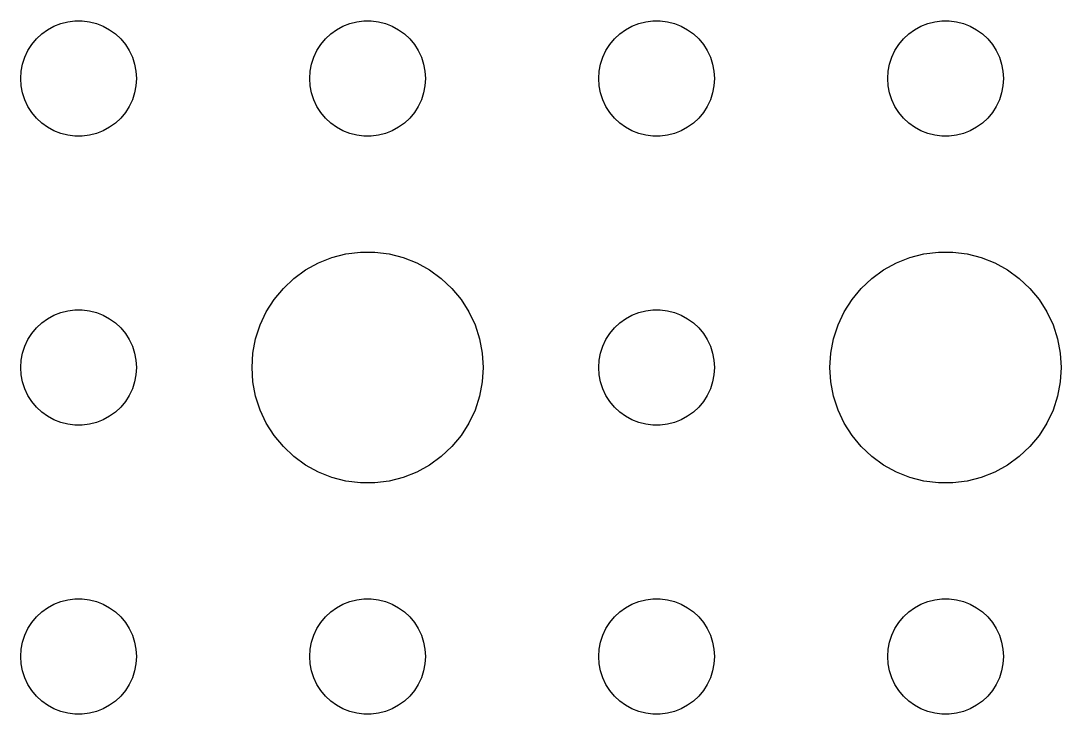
# Model space of a CAD drawing. Header units: metres. Extents: x -157 to 157, y -157 to 157.
# Drawn here: x -69 to -42, y 96 to 114 of the extents above; entities that cross this region are included whole.
import ezdxf

# ---------------------------------------------------------------- set-up
doc = ezdxf.new("R2010")
doc.units = ezdxf.units.M

msp = doc.modelspace()

# ---------------------------------------------------------------- linework, layer by layer
for p, q in [((-67.9635, 113.927), (-67.7811, 113.973)), ((-67.7811, 113.973), (-67.5942, 113.997)), ((-67.5942, 113.997), (-67.4058, 113.997)), ((-67.4058, 113.997), (-67.2189, 113.973)), ((-67.2189, 113.973), (-67.0365, 113.927)), ((-60.4635, 113.927), (-60.2811, 113.973)), ((-60.2811, 113.973), (-60.0942, 113.997)), ((-60.0942, 113.997), (-59.9058, 113.997)), ((-59.9058, 113.997), (-59.7189, 113.973)), ((-59.7189, 113.973), (-59.5365, 113.927)), ((-52.9635, 113.927), (-52.7811, 113.973)), ((-52.7811, 113.973), (-52.5942, 113.997)), ((-52.5942, 113.997), (-52.4058, 113.997)), ((-52.4058, 113.997), (-52.2189, 113.973)), ((-52.2189, 113.973), (-52.0365, 113.927)), ((-45.4635, 113.927), (-45.2811, 113.973)), ((-45.2811, 113.973), (-45.0942, 113.997)), ((-45.0942, 113.997), (-44.9058, 113.997)), ((-44.9058, 113.997), (-44.7189, 113.973)), ((-44.7189, 113.973), (-44.5365, 113.927)), ((-68.4561, 113.656), (-68.3037, 113.766)), ((-68.3037, 113.766), (-68.1387, 113.857)), ((-68.1387, 113.857), (-67.9635, 113.927)), ((-67.0365, 113.927), (-66.8613, 113.857)), ((-66.8613, 113.857), (-66.6963, 113.766)), ((-66.6963, 113.766), (-66.5439, 113.656)), ((-60.9561, 113.656), (-60.8037, 113.766)), ((-60.8037, 113.766), (-60.6387, 113.857)), ((-60.6387, 113.857), (-60.4635, 113.927)), ((-59.5365, 113.927), (-59.3613, 113.857)), ((-59.3613, 113.857), (-59.1963, 113.766)), ((-59.1963, 113.766), (-59.0439, 113.656)), ((-53.4561, 113.656), (-53.3037, 113.766)), ((-53.3037, 113.766), (-53.1387, 113.857)), ((-53.1387, 113.857), (-52.9635, 113.927)), ((-52.0365, 113.927), (-51.8613, 113.857)), ((-51.8613, 113.857), (-51.6963, 113.766)), ((-51.6963, 113.766), (-51.5439, 113.656)), ((-45.9561, 113.656), (-45.8037, 113.766)), ((-45.8037, 113.766), (-45.6387, 113.857)), ((-45.6387, 113.857), (-45.4635, 113.927)), ((-44.5365, 113.927), (-44.3613, 113.857)), ((-44.3613, 113.857), (-44.1963, 113.766)), ((-44.1963, 113.766), (-44.0439, 113.656)), ((-68.7135, 113.382), (-68.5934, 113.527)), ((-68.5934, 113.527), (-68.4561, 113.656)), ((-66.5439, 113.656), (-66.4065, 113.527)), ((-66.4065, 113.527), (-66.2865, 113.382)), ((-61.2135, 113.382), (-61.0934, 113.527)), ((-61.0934, 113.527), (-60.9561, 113.656)), ((-59.0439, 113.656), (-58.9065, 113.527)), ((-58.9065, 113.527), (-58.7865, 113.382)), ((-53.7135, 113.382), (-53.5934, 113.527)), ((-53.5934, 113.527), (-53.4561, 113.656)), ((-51.5439, 113.656), (-51.4065, 113.527)), ((-51.4065, 113.527), (-51.2865, 113.382)), ((-46.2135, 113.382), (-46.0934, 113.527)), ((-46.0934, 113.527), (-45.9561, 113.656)), ((-44.0439, 113.656), (-43.9065, 113.527)), ((-43.9065, 113.527), (-43.7865, 113.382)), ((-68.8947, 113.052), (-68.8145, 113.223)), ((-68.8145, 113.223), (-68.7135, 113.382)), ((-66.2865, 113.382), (-66.1855, 113.223)), ((-66.1855, 113.223), (-66.1053, 113.052)), ((-61.3947, 113.052), (-61.3145, 113.223)), ((-61.3145, 113.223), (-61.2135, 113.382)), ((-58.7865, 113.382), (-58.6855, 113.223)), ((-58.6855, 113.223), (-58.6053, 113.052)), ((-53.8947, 113.052), (-53.8145, 113.223)), ((-53.8145, 113.223), (-53.7135, 113.382)), ((-51.2865, 113.382), (-51.1855, 113.223)), ((-51.1855, 113.223), (-51.1053, 113.052)), ((-46.3947, 113.052), (-46.3145, 113.223)), ((-46.3145, 113.223), (-46.2135, 113.382)), ((-43.7865, 113.382), (-43.6855, 113.223)), ((-43.6855, 113.223), (-43.6053, 113.052)), ((-68.9882, 112.688), (-68.9529, 112.873)), ((-68.9529, 112.873), (-68.8947, 113.052)), ((-66.1053, 113.052), (-66.0471, 112.873)), ((-66.0471, 112.873), (-66.0118, 112.688)), ((-61.4882, 112.688), (-61.4529, 112.873)), ((-61.4529, 112.873), (-61.3947, 113.052)), ((-58.6053, 113.052), (-58.5471, 112.873)), ((-58.5471, 112.873), (-58.5118, 112.688)), ((-53.9882, 112.688), (-53.9529, 112.873)), ((-53.9529, 112.873), (-53.8947, 113.052)), ((-51.1053, 113.052), (-51.0471, 112.873)), ((-51.0471, 112.873), (-51.0118, 112.688)), ((-46.4882, 112.688), (-46.4529, 112.873)), ((-46.4529, 112.873), (-46.3947, 113.052)), ((-43.6053, 113.052), (-43.5471, 112.873)), ((-43.5471, 112.873), (-43.5118, 112.688)), ((-69, 112.5), (-68.9882, 112.688)), ((-66.0118, 112.688), (-66, 112.5)), ((-61.5, 112.5), (-61.4882, 112.688)), ((-58.5118, 112.688), (-58.5, 112.5)), ((-54, 112.5), (-53.9882, 112.688)), ((-51.0118, 112.688), (-51, 112.5)), ((-46.5, 112.5), (-46.4882, 112.688)), ((-43.5118, 112.688), (-43.5, 112.5)), ((-68.9882, 112.312), (-69, 112.5)), ((-66, 112.5), (-66.0118, 112.312)), ((-61.4882, 112.312), (-61.5, 112.5)), ((-58.5, 112.5), (-58.5118, 112.312)), ((-53.9882, 112.312), (-54, 112.5)), ((-51, 112.5), (-51.0118, 112.312)), ((-46.4882, 112.312), (-46.5, 112.5)), ((-43.5, 112.5), (-43.5118, 112.312)), ((-68.9529, 112.127), (-68.9882, 112.312)), ((-68.8947, 111.948), (-68.9529, 112.127)), ((-66.0471, 112.127), (-66.1053, 111.948)), ((-66.0118, 112.312), (-66.0471, 112.127)), ((-61.4529, 112.127), (-61.4882, 112.312)), ((-61.3947, 111.948), (-61.4529, 112.127)), ((-58.5471, 112.127), (-58.6053, 111.948)), ((-58.5118, 112.312), (-58.5471, 112.127)), ((-53.9529, 112.127), (-53.9882, 112.312)), ((-53.8947, 111.948), (-53.9529, 112.127)), ((-51.0471, 112.127), (-51.1053, 111.948)), ((-51.0118, 112.312), (-51.0471, 112.127)), ((-46.4529, 112.127), (-46.4882, 112.312)), ((-46.3947, 111.948), (-46.4529, 112.127)), ((-43.5471, 112.127), (-43.6053, 111.948)), ((-43.5118, 112.312), (-43.5471, 112.127)), ((-68.8145, 111.777), (-68.8947, 111.948)), ((-66.1053, 111.948), (-66.1855, 111.777)), ((-61.3145, 111.777), (-61.3947, 111.948)), ((-58.6053, 111.948), (-58.6855, 111.777)), ((-53.8145, 111.777), (-53.8947, 111.948)), ((-51.1053, 111.948), (-51.1855, 111.777)), ((-46.3145, 111.777), (-46.3947, 111.948)), ((-43.6053, 111.948), (-43.6855, 111.777)), ((-68.7135, 111.618), (-68.8145, 111.777)), ((-68.5934, 111.473), (-68.7135, 111.618)), ((-66.2865, 111.618), (-66.4065, 111.473)), ((-66.1855, 111.777), (-66.2865, 111.618)), ((-61.2135, 111.618), (-61.3145, 111.777)), ((-61.0934, 111.473), (-61.2135, 111.618)), ((-58.7865, 111.618), (-58.9065, 111.473)), ((-58.6855, 111.777), (-58.7865, 111.618)), ((-53.7135, 111.618), (-53.8145, 111.777)), ((-53.5934, 111.473), (-53.7135, 111.618)), ((-51.2865, 111.618), (-51.4065, 111.473)), ((-51.1855, 111.777), (-51.2865, 111.618)), ((-46.2135, 111.618), (-46.3145, 111.777)), ((-46.0934, 111.473), (-46.2135, 111.618)), ((-43.7865, 111.618), (-43.9065, 111.473)), ((-43.6855, 111.777), (-43.7865, 111.618)), ((-68.4561, 111.344), (-68.5934, 111.473)), ((-68.3037, 111.234), (-68.4561, 111.344)), ((-66.5439, 111.344), (-66.6963, 111.234)), ((-66.4065, 111.473), (-66.5439, 111.344)), ((-60.9561, 111.344), (-61.0934, 111.473)), ((-60.8037, 111.234), (-60.9561, 111.344)), ((-59.0439, 111.344), (-59.1963, 111.234)), ((-58.9065, 111.473), (-59.0439, 111.344)), ((-53.4561, 111.344), (-53.5934, 111.473)), ((-53.3037, 111.234), (-53.4561, 111.344)), ((-51.5439, 111.344), (-51.6963, 111.234)), ((-51.4065, 111.473), (-51.5439, 111.344)), ((-45.9561, 111.344), (-46.0934, 111.473)), ((-45.8037, 111.234), (-45.9561, 111.344)), ((-44.0439, 111.344), (-44.1963, 111.234)), ((-43.9065, 111.473), (-44.0439, 111.344)), ((-68.1387, 111.143), (-68.3037, 111.234)), ((-67.9635, 111.073), (-68.1387, 111.143)), ((-67.7811, 111.027), (-67.9635, 111.073)), ((-67.5942, 111.003), (-67.7811, 111.027)), ((-67.4058, 111.003), (-67.5942, 111.003)), ((-67.2189, 111.027), (-67.4058, 111.003)), ((-67.0365, 111.073), (-67.2189, 111.027)), ((-66.8613, 111.143), (-67.0365, 111.073)), ((-66.6963, 111.234), (-66.8613, 111.143)), ((-60.6387, 111.143), (-60.8037, 111.234)), ((-60.4635, 111.073), (-60.6387, 111.143)), ((-60.2811, 111.027), (-60.4635, 111.073)), ((-60.0942, 111.003), (-60.2811, 111.027)), ((-59.9058, 111.003), (-60.0942, 111.003)), ((-59.7189, 111.027), (-59.9058, 111.003)), ((-59.5365, 111.073), (-59.7189, 111.027)), ((-59.3613, 111.143), (-59.5365, 111.073)), ((-59.1963, 111.234), (-59.3613, 111.143)), ((-53.1387, 111.143), (-53.3037, 111.234)), ((-52.9635, 111.073), (-53.1387, 111.143)), ((-52.7811, 111.027), (-52.9635, 111.073)), ((-52.5942, 111.003), (-52.7811, 111.027)), ((-52.4058, 111.003), (-52.5942, 111.003)), ((-52.2189, 111.027), (-52.4058, 111.003)), ((-52.0365, 111.073), (-52.2189, 111.027)), ((-51.8613, 111.143), (-52.0365, 111.073)), ((-51.6963, 111.234), (-51.8613, 111.143)), ((-45.6387, 111.143), (-45.8037, 111.234)), ((-45.4635, 111.073), (-45.6387, 111.143)), ((-45.2811, 111.027), (-45.4635, 111.073)), ((-45.0942, 111.003), (-45.2811, 111.027)), ((-44.9058, 111.003), (-45.0942, 111.003)), ((-44.7189, 111.027), (-44.9058, 111.003)), ((-44.5365, 111.073), (-44.7189, 111.027)), ((-44.3613, 111.143), (-44.5365, 111.073)), ((-44.1963, 111.234), (-44.3613, 111.143)), ((-61.2773, 107.714), (-60.927, 107.853)), ((-60.927, 107.853), (-60.5621, 107.947)), ((-60.5621, 107.947), (-60.1884, 107.994)), ((-60.1884, 107.994), (-59.8116, 107.994)), ((-59.8116, 107.994), (-59.4379, 107.947)), ((-59.4379, 107.947), (-59.0729, 107.853)), ((-59.0729, 107.853), (-58.7227, 107.714)), ((-46.2773, 107.714), (-45.927, 107.853)), ((-45.927, 107.853), (-45.5621, 107.947)), ((-45.5621, 107.947), (-45.1884, 107.994)), ((-45.1884, 107.994), (-44.8116, 107.994)), ((-44.8116, 107.994), (-44.4379, 107.947)), ((-44.4379, 107.947), (-44.0729, 107.853)), ((-44.0729, 107.853), (-43.7227, 107.714)), ((-61.9123, 107.312), (-61.6075, 107.533)), ((-61.6075, 107.533), (-61.2773, 107.714)), ((-58.7227, 107.714), (-58.3925, 107.533)), ((-58.3925, 107.533), (-58.0877, 107.312)), ((-46.9123, 107.312), (-46.6075, 107.533)), ((-46.6075, 107.533), (-46.2773, 107.714)), ((-43.7227, 107.714), (-43.3925, 107.533)), ((-43.3925, 107.533), (-43.0877, 107.312)), ((-62.1869, 107.054), (-61.9123, 107.312)), ((-58.0877, 107.312), (-57.8131, 107.054)), ((-47.1869, 107.054), (-46.9123, 107.312)), ((-43.0877, 107.312), (-42.8131, 107.054)), ((-62.427, 106.763), (-62.1869, 107.054)), ((-57.8131, 107.054), (-57.5729, 106.763)), ((-47.427, 106.763), (-47.1869, 107.054)), ((-42.8131, 107.054), (-42.5729, 106.763)), ((-62.6289, 106.445), (-62.427, 106.763)), ((-57.5729, 106.763), (-57.3711, 106.445)), ((-47.6289, 106.445), (-47.427, 106.763)), ((-42.5729, 106.763), (-42.3711, 106.445)), ((-68.1387, 106.357), (-67.9635, 106.427)), ((-67.9635, 106.427), (-67.7811, 106.473)), ((-67.7811, 106.473), (-67.5942, 106.497)), ((-67.5942, 106.497), (-67.4058, 106.497)), ((-67.4058, 106.497), (-67.2189, 106.473)), ((-67.2189, 106.473), (-67.0365, 106.427)), ((-67.0365, 106.427), (-66.8613, 106.357)), ((-62.7893, 106.104), (-62.6289, 106.445)), ((-57.3711, 106.445), (-57.2107, 106.104)), ((-53.1387, 106.357), (-52.9635, 106.427)), ((-52.9635, 106.427), (-52.7811, 106.473)), ((-52.7811, 106.473), (-52.5942, 106.497)), ((-52.5942, 106.497), (-52.4058, 106.497)), ((-52.4058, 106.497), (-52.2189, 106.473)), ((-52.2189, 106.473), (-52.0365, 106.427)), ((-52.0365, 106.427), (-51.8613, 106.357)), ((-47.7893, 106.104), (-47.6289, 106.445)), ((-42.3711, 106.445), (-42.2107, 106.104)), ((-68.5934, 106.027), (-68.4561, 106.156)), ((-68.4561, 106.156), (-68.3037, 106.266)), ((-68.3037, 106.266), (-68.1387, 106.357)), ((-66.8613, 106.357), (-66.6963, 106.266)), ((-66.6963, 106.266), (-66.5439, 106.156)), ((-66.5439, 106.156), (-66.4065, 106.027)), ((-53.5934, 106.027), (-53.4561, 106.156)), ((-53.4561, 106.156), (-53.3037, 106.266)), ((-53.3037, 106.266), (-53.1387, 106.357)), ((-51.8613, 106.357), (-51.6963, 106.266)), ((-51.6963, 106.266), (-51.5439, 106.156)), ((-51.5439, 106.156), (-51.4065, 106.027)), ((-68.8145, 105.723), (-68.7135, 105.882)), ((-68.7135, 105.882), (-68.5934, 106.027)), ((-66.4065, 106.027), (-66.2865, 105.882)), ((-66.2865, 105.882), (-66.1855, 105.723)), ((-62.9057, 105.746), (-62.7893, 106.104)), ((-57.2107, 106.104), (-57.0942, 105.746)), ((-53.8145, 105.723), (-53.7135, 105.882)), ((-53.7135, 105.882), (-53.5934, 106.027)), ((-51.4065, 106.027), (-51.2865, 105.882)), ((-51.2865, 105.882), (-51.1855, 105.723)), ((-47.9057, 105.746), (-47.7893, 106.104)), ((-42.2107, 106.104), (-42.0942, 105.746)), ((-68.8947, 105.552), (-68.8145, 105.723)), ((-66.1855, 105.723), (-66.1053, 105.552)), ((-62.9763, 105.376), (-62.9057, 105.746)), ((-57.0942, 105.746), (-57.0237, 105.376)), ((-53.8947, 105.552), (-53.8145, 105.723)), ((-51.1855, 105.723), (-51.1053, 105.552)), ((-47.9763, 105.376), (-47.9057, 105.746)), ((-42.0942, 105.746), (-42.0237, 105.376)), ((-68.9882, 105.188), (-68.9529, 105.373)), ((-68.9529, 105.373), (-68.8947, 105.552)), ((-66.1053, 105.552), (-66.0471, 105.373)), ((-66.0471, 105.373), (-66.0118, 105.188)), ((-63, 105), (-62.9763, 105.376)), ((-57.0237, 105.376), (-57, 105)), ((-53.9882, 105.188), (-53.9529, 105.373)), ((-53.9529, 105.373), (-53.8947, 105.552)), ((-51.1053, 105.552), (-51.0471, 105.373)), ((-51.0471, 105.373), (-51.0118, 105.188)), ((-48, 105), (-47.9763, 105.376)), ((-42.0237, 105.376), (-42, 105)), ((-69, 105), (-68.9882, 105.188)), ((-66.0118, 105.188), (-66, 105)), ((-54, 105), (-53.9882, 105.188)), ((-51.0118, 105.188), (-51, 105)), ((-68.9882, 104.812), (-69, 105)), ((-68.9529, 104.627), (-68.9882, 104.812)), ((-66.0118, 104.812), (-66.0471, 104.627)), ((-66, 105), (-66.0118, 104.812)), ((-62.9763, 104.624), (-63, 105)), ((-57, 105), (-57.0237, 104.624)), ((-53.9882, 104.812), (-54, 105)), ((-53.9529, 104.627), (-53.9882, 104.812)), ((-51.0118, 104.812), (-51.0471, 104.627)), ((-51, 105), (-51.0118, 104.812)), ((-47.9763, 104.624), (-48, 105)), ((-42, 105), (-42.0237, 104.624)), ((-68.8947, 104.448), (-68.9529, 104.627)), ((-66.0471, 104.627), (-66.1053, 104.448)), ((-62.9057, 104.254), (-62.9763, 104.624)), ((-57.0237, 104.624), (-57.0942, 104.254)), ((-53.8947, 104.448), (-53.9529, 104.627)), ((-51.0471, 104.627), (-51.1053, 104.448)), ((-47.9057, 104.254), (-47.9763, 104.624)), ((-42.0237, 104.624), (-42.0942, 104.254)), ((-68.8145, 104.277), (-68.8947, 104.448)), ((-68.7135, 104.118), (-68.8145, 104.277)), ((-66.1855, 104.277), (-66.2865, 104.118)), ((-66.1053, 104.448), (-66.1855, 104.277)), ((-62.7893, 103.896), (-62.9057, 104.254)), ((-57.0942, 104.254), (-57.2107, 103.896)), ((-53.8145, 104.277), (-53.8947, 104.448)), ((-53.7135, 104.118), (-53.8145, 104.277)), ((-51.1855, 104.277), (-51.2865, 104.118)), ((-51.1053, 104.448), (-51.1855, 104.277)), ((-47.7893, 103.896), (-47.9057, 104.254)), ((-42.0942, 104.254), (-42.2107, 103.896)), ((-68.5934, 103.973), (-68.7135, 104.118)), ((-68.4561, 103.844), (-68.5934, 103.973)), ((-66.4065, 103.973), (-66.5439, 103.844)), ((-66.2865, 104.118), (-66.4065, 103.973)), ((-53.5934, 103.973), (-53.7135, 104.118)), ((-53.4561, 103.844), (-53.5934, 103.973)), ((-51.4065, 103.973), (-51.5439, 103.844)), ((-51.2865, 104.118), (-51.4065, 103.973)), ((-68.3037, 103.734), (-68.4561, 103.844)), ((-68.1387, 103.643), (-68.3037, 103.734)), ((-66.6963, 103.734), (-66.8613, 103.643)), ((-66.5439, 103.844), (-66.6963, 103.734)), ((-62.6289, 103.555), (-62.7893, 103.896)), ((-57.2107, 103.896), (-57.3711, 103.555)), ((-53.3037, 103.734), (-53.4561, 103.844)), ((-53.1387, 103.643), (-53.3037, 103.734)), ((-51.6963, 103.734), (-51.8613, 103.643)), ((-51.5439, 103.844), (-51.6963, 103.734)), ((-47.6289, 103.555), (-47.7893, 103.896)), ((-42.2107, 103.896), (-42.3711, 103.555)), ((-67.9635, 103.573), (-68.1387, 103.643)), ((-67.7811, 103.527), (-67.9635, 103.573)), ((-67.5942, 103.503), (-67.7811, 103.527)), ((-67.4058, 103.503), (-67.5942, 103.503)), ((-67.2189, 103.527), (-67.4058, 103.503)), ((-67.0365, 103.573), (-67.2189, 103.527)), ((-66.8613, 103.643), (-67.0365, 103.573)), ((-62.427, 103.237), (-62.6289, 103.555)), ((-57.3711, 103.555), (-57.5729, 103.237)), ((-52.9635, 103.573), (-53.1387, 103.643)), ((-52.7811, 103.527), (-52.9635, 103.573)), ((-52.5942, 103.503), (-52.7811, 103.527)), ((-52.4058, 103.503), (-52.5942, 103.503)), ((-52.2189, 103.527), (-52.4058, 103.503)), ((-52.0365, 103.573), (-52.2189, 103.527)), ((-51.8613, 103.643), (-52.0365, 103.573)), ((-47.427, 103.237), (-47.6289, 103.555)), ((-42.3711, 103.555), (-42.5729, 103.237)), ((-62.1869, 102.946), (-62.427, 103.237)), ((-57.5729, 103.237), (-57.8131, 102.946)), ((-47.1869, 102.946), (-47.427, 103.237)), ((-42.5729, 103.237), (-42.8131, 102.946)), ((-61.9123, 102.688), (-62.1869, 102.946)), ((-57.8131, 102.946), (-58.0877, 102.688)), ((-46.9123, 102.688), (-47.1869, 102.946)), ((-42.8131, 102.946), (-43.0877, 102.688)), ((-61.6075, 102.467), (-61.9123, 102.688)), ((-58.0877, 102.688), (-58.3925, 102.467)), ((-46.6075, 102.467), (-46.9123, 102.688)), ((-43.0877, 102.688), (-43.3925, 102.467)), ((-61.2773, 102.286), (-61.6075, 102.467)), ((-58.3925, 102.467), (-58.7227, 102.286)), ((-46.2773, 102.286), (-46.6075, 102.467)), ((-43.3925, 102.467), (-43.7227, 102.286)), ((-60.927, 102.147), (-61.2773, 102.286)), ((-60.5621, 102.053), (-60.927, 102.147)), ((-59.0729, 102.147), (-59.4379, 102.053)), ((-58.7227, 102.286), (-59.0729, 102.147)), ((-45.927, 102.147), (-46.2773, 102.286)), ((-45.5621, 102.053), (-45.927, 102.147)), ((-44.0729, 102.147), (-44.4379, 102.053)), ((-43.7227, 102.286), (-44.0729, 102.147)), ((-60.1884, 102.006), (-60.5621, 102.053)), ((-59.8116, 102.006), (-60.1884, 102.006)), ((-59.4379, 102.053), (-59.8116, 102.006)), ((-45.1884, 102.006), (-45.5621, 102.053)), ((-44.8116, 102.006), (-45.1884, 102.006)), ((-44.4379, 102.053), (-44.8116, 102.006)), ((-68.3037, 98.7665), (-68.1387, 98.8572)), ((-68.1387, 98.8572), (-67.9635, 98.9266)), ((-67.9635, 98.9266), (-67.7811, 98.9734)), ((-67.7811, 98.9734), (-67.5942, 98.997)), ((-67.5942, 98.997), (-67.4058, 98.997)), ((-67.4058, 98.997), (-67.2189, 98.9734)), ((-67.2189, 98.9734), (-67.0365, 98.9266)), ((-67.0365, 98.9266), (-66.8613, 98.8572)), ((-66.8613, 98.8572), (-66.6963, 98.7665)), ((-60.8037, 98.7665), (-60.6387, 98.8572)), ((-60.6387, 98.8572), (-60.4635, 98.9266)), ((-60.4635, 98.9266), (-60.2811, 98.9734)), ((-60.2811, 98.9734), (-60.0942, 98.997)), ((-60.0942, 98.997), (-59.9058, 98.997)), ((-59.9058, 98.997), (-59.7189, 98.9734)), ((-59.7189, 98.9734), (-59.5365, 98.9266)), ((-59.5365, 98.9266), (-59.3613, 98.8572)), ((-59.3613, 98.8572), (-59.1963, 98.7665)), ((-53.3037, 98.7665), (-53.1387, 98.8572)), ((-53.1387, 98.8572), (-52.9635, 98.9266)), ((-52.9635, 98.9266), (-52.7811, 98.9734)), ((-52.7811, 98.9734), (-52.5942, 98.997)), ((-52.5942, 98.997), (-52.4058, 98.997)), ((-52.4058, 98.997), (-52.2189, 98.9734)), ((-52.2189, 98.9734), (-52.0365, 98.9266)), ((-52.0365, 98.9266), (-51.8613, 98.8572)), ((-51.8613, 98.8572), (-51.6963, 98.7665)), ((-45.8037, 98.7665), (-45.6387, 98.8572)), ((-45.6387, 98.8572), (-45.4635, 98.9266)), ((-45.4635, 98.9266), (-45.2811, 98.9734)), ((-45.2811, 98.9734), (-45.0942, 98.997)), ((-45.0942, 98.997), (-44.9058, 98.997)), ((-44.9058, 98.997), (-44.7189, 98.9734)), ((-44.7189, 98.9734), (-44.5365, 98.9266)), ((-44.5365, 98.9266), (-44.3613, 98.8572)), ((-44.3613, 98.8572), (-44.1963, 98.7665)), ((-68.5934, 98.5268), (-68.4561, 98.6558)), ((-68.4561, 98.6558), (-68.3037, 98.7665)), ((-66.6963, 98.7665), (-66.5439, 98.6558)), ((-66.5439, 98.6558), (-66.4065, 98.5268)), ((-61.0934, 98.5268), (-60.9561, 98.6558)), ((-60.9561, 98.6558), (-60.8037, 98.7665)), ((-59.1963, 98.7665), (-59.0439, 98.6558)), ((-59.0439, 98.6558), (-58.9065, 98.5268)), ((-53.5934, 98.5268), (-53.4561, 98.6558)), ((-53.4561, 98.6558), (-53.3037, 98.7665)), ((-51.6963, 98.7665), (-51.5439, 98.6558)), ((-51.5439, 98.6558), (-51.4065, 98.5268)), ((-46.0934, 98.5268), (-45.9561, 98.6558)), ((-45.9561, 98.6558), (-45.8037, 98.7665)), ((-44.1963, 98.7665), (-44.0439, 98.6558)), ((-44.0439, 98.6558), (-43.9065, 98.5268)), ((-68.8145, 98.2226), (-68.7135, 98.3817)), ((-68.7135, 98.3817), (-68.5934, 98.5268)), ((-66.4065, 98.5268), (-66.2865, 98.3817)), ((-66.2865, 98.3817), (-66.1855, 98.2226)), ((-61.3145, 98.2226), (-61.2135, 98.3817)), ((-61.2135, 98.3817), (-61.0934, 98.5268)), ((-58.9065, 98.5268), (-58.7865, 98.3817)), ((-58.7865, 98.3817), (-58.6855, 98.2226)), ((-53.8145, 98.2226), (-53.7135, 98.3817)), ((-53.7135, 98.3817), (-53.5934, 98.5268)), ((-51.4065, 98.5268), (-51.2865, 98.3817)), ((-51.2865, 98.3817), (-51.1855, 98.2226)), ((-46.3145, 98.2226), (-46.2135, 98.3817)), ((-46.2135, 98.3817), (-46.0934, 98.5268)), ((-43.9065, 98.5268), (-43.7865, 98.3817)), ((-43.7865, 98.3817), (-43.6855, 98.2226)), ((-68.9529, 97.873), (-68.8947, 98.0522)), ((-68.8947, 98.0522), (-68.8145, 98.2226)), ((-66.1855, 98.2226), (-66.1053, 98.0522)), ((-66.1053, 98.0522), (-66.0471, 97.873)), ((-61.4529, 97.873), (-61.3947, 98.0522)), ((-61.3947, 98.0522), (-61.3145, 98.2226)), ((-58.6855, 98.2226), (-58.6053, 98.0522)), ((-58.6053, 98.0522), (-58.5471, 97.873)), ((-53.9529, 97.873), (-53.8947, 98.0522)), ((-53.8947, 98.0522), (-53.8145, 98.2226)), ((-51.1855, 98.2226), (-51.1053, 98.0522)), ((-51.1053, 98.0522), (-51.0471, 97.873)), ((-46.4529, 97.873), (-46.3947, 98.0522)), ((-46.3947, 98.0522), (-46.3145, 98.2226)), ((-43.6855, 98.2226), (-43.6053, 98.0522)), ((-43.6053, 98.0522), (-43.5471, 97.873)), ((-68.9882, 97.688), (-68.9529, 97.873)), ((-66.0471, 97.873), (-66.0118, 97.688)), ((-61.4882, 97.688), (-61.4529, 97.873)), ((-58.5471, 97.873), (-58.5118, 97.688)), ((-53.9882, 97.688), (-53.9529, 97.873)), ((-51.0471, 97.873), (-51.0118, 97.688)), ((-46.4882, 97.688), (-46.4529, 97.873)), ((-43.5471, 97.873), (-43.5118, 97.688)), ((-69, 97.5), (-68.9882, 97.688)), ((-68.9882, 97.312), (-69, 97.5)), ((-66.0118, 97.688), (-66, 97.5)), ((-66, 97.5), (-66.0118, 97.312)), ((-61.5, 97.5), (-61.4882, 97.688)), ((-61.4882, 97.312), (-61.5, 97.5)), ((-58.5118, 97.688), (-58.5, 97.5)), ((-58.5, 97.5), (-58.5118, 97.312)), ((-54, 97.5), (-53.9882, 97.688)), ((-53.9882, 97.312), (-54, 97.5)), ((-51.0118, 97.688), (-51, 97.5)), ((-51, 97.5), (-51.0118, 97.312)), ((-46.5, 97.5), (-46.4882, 97.688)), ((-46.4882, 97.312), (-46.5, 97.5)), ((-43.5118, 97.688), (-43.5, 97.5)), ((-43.5, 97.5), (-43.5118, 97.312)), ((-68.9529, 97.127), (-68.9882, 97.312)), ((-66.0118, 97.312), (-66.0471, 97.127)), ((-61.4529, 97.127), (-61.4882, 97.312)), ((-58.5118, 97.312), (-58.5471, 97.127)), ((-53.9529, 97.127), (-53.9882, 97.312)), ((-51.0118, 97.312), (-51.0471, 97.127)), ((-46.4529, 97.127), (-46.4882, 97.312)), ((-43.5118, 97.312), (-43.5471, 97.127)), ((-68.8947, 96.9478), (-68.9529, 97.127)), ((-68.8145, 96.7774), (-68.8947, 96.9478)), ((-66.1053, 96.9478), (-66.1855, 96.7774)), ((-66.0471, 97.127), (-66.1053, 96.9478)), ((-61.3947, 96.9478), (-61.4529, 97.127)), ((-61.3145, 96.7774), (-61.3947, 96.9478)), ((-58.6053, 96.9478), (-58.6855, 96.7774)), ((-58.5471, 97.127), (-58.6053, 96.9478)), ((-53.8947, 96.9478), (-53.9529, 97.127)), ((-53.8145, 96.7774), (-53.8947, 96.9478)), ((-51.1053, 96.9478), (-51.1855, 96.7774)), ((-51.0471, 97.127), (-51.1053, 96.9478)), ((-46.3947, 96.9478), (-46.4529, 97.127)), ((-46.3145, 96.7774), (-46.3947, 96.9478)), ((-43.6053, 96.9478), (-43.6855, 96.7774)), ((-43.5471, 97.127), (-43.6053, 96.9478)), ((-68.7135, 96.6183), (-68.8145, 96.7774)), ((-66.1855, 96.7774), (-66.2865, 96.6183)), ((-61.2135, 96.6183), (-61.3145, 96.7774)), ((-58.6855, 96.7774), (-58.7865, 96.6183)), ((-53.7135, 96.6183), (-53.8145, 96.7774)), ((-51.1855, 96.7774), (-51.2865, 96.6183)), ((-46.2135, 96.6183), (-46.3145, 96.7774)), ((-43.6855, 96.7774), (-43.7865, 96.6183)), ((-68.5934, 96.4732), (-68.7135, 96.6183)), ((-68.4561, 96.3442), (-68.5934, 96.4732)), ((-66.4065, 96.4732), (-66.5439, 96.3442)), ((-66.2865, 96.6183), (-66.4065, 96.4732)), ((-61.0934, 96.4732), (-61.2135, 96.6183)), ((-60.9561, 96.3442), (-61.0934, 96.4732)), ((-58.9065, 96.4732), (-59.0439, 96.3442)), ((-58.7865, 96.6183), (-58.9065, 96.4732)), ((-53.5934, 96.4732), (-53.7135, 96.6183)), ((-53.4561, 96.3442), (-53.5934, 96.4732)), ((-51.4065, 96.4732), (-51.5439, 96.3442)), ((-51.2865, 96.6183), (-51.4065, 96.4732)), ((-46.0934, 96.4732), (-46.2135, 96.6183)), ((-45.9561, 96.3442), (-46.0934, 96.4732)), ((-43.9065, 96.4732), (-44.0439, 96.3442)), ((-43.7865, 96.6183), (-43.9065, 96.4732)), ((-68.3037, 96.2335), (-68.4561, 96.3442)), ((-68.1387, 96.1428), (-68.3037, 96.2335)), ((-67.9635, 96.0734), (-68.1387, 96.1428)), ((-66.8613, 96.1428), (-67.0365, 96.0734)), ((-66.6963, 96.2335), (-66.8613, 96.1428)), ((-66.5439, 96.3442), (-66.6963, 96.2335)), ((-60.8037, 96.2335), (-60.9561, 96.3442)), ((-60.6387, 96.1428), (-60.8037, 96.2335)), ((-60.4635, 96.0734), (-60.6387, 96.1428)), ((-59.3613, 96.1428), (-59.5365, 96.0734)), ((-59.1963, 96.2335), (-59.3613, 96.1428)), ((-59.0439, 96.3442), (-59.1963, 96.2335)), ((-53.3037, 96.2335), (-53.4561, 96.3442)), ((-53.1387, 96.1428), (-53.3037, 96.2335)), ((-52.9635, 96.0734), (-53.1387, 96.1428)), ((-51.8613, 96.1428), (-52.0365, 96.0734)), ((-51.6963, 96.2335), (-51.8613, 96.1428)), ((-51.5439, 96.3442), (-51.6963, 96.2335)), ((-45.8037, 96.2335), (-45.9561, 96.3442)), ((-45.6387, 96.1428), (-45.8037, 96.2335)), ((-45.4635, 96.0734), (-45.6387, 96.1428)), ((-44.3613, 96.1428), (-44.5365, 96.0734)), ((-44.1963, 96.2335), (-44.3613, 96.1428)), ((-44.0439, 96.3442), (-44.1963, 96.2335)), ((-67.7811, 96.0266), (-67.9635, 96.0734)), ((-67.5942, 96.003), (-67.7811, 96.0266)), ((-67.4058, 96.003), (-67.5942, 96.003)), ((-67.2189, 96.0266), (-67.4058, 96.003)), ((-67.0365, 96.0734), (-67.2189, 96.0266)), ((-60.2811, 96.0266), (-60.4635, 96.0734)), ((-60.0942, 96.003), (-60.2811, 96.0266)), ((-59.9058, 96.003), (-60.0942, 96.003)), ((-59.7189, 96.0266), (-59.9058, 96.003)), ((-59.5365, 96.0734), (-59.7189, 96.0266)), ((-52.7811, 96.0266), (-52.9635, 96.0734)), ((-52.5942, 96.003), (-52.7811, 96.0266)), ((-52.4058, 96.003), (-52.5942, 96.003)), ((-52.2189, 96.0266), (-52.4058, 96.003)), ((-52.0365, 96.0734), (-52.2189, 96.0266)), ((-45.2811, 96.0266), (-45.4635, 96.0734)), ((-45.0942, 96.003), (-45.2811, 96.0266)), ((-44.9058, 96.003), (-45.0942, 96.003)), ((-44.7189, 96.0266), (-44.9058, 96.003)), ((-44.5365, 96.0734), (-44.7189, 96.0266))]:
    msp.add_line(p, q)

doc.saveas('drawing.dxf')
